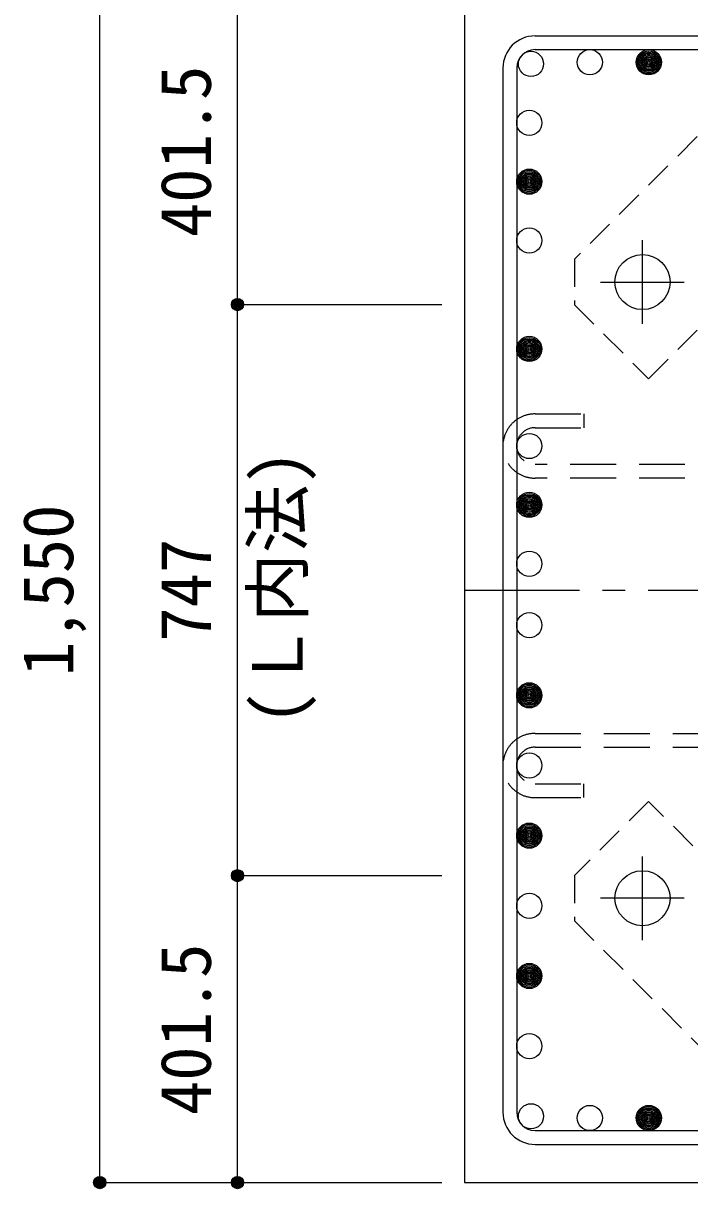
# Model space of a CAD drawing. Units: millimetres at full size, sheet at 1:30. Extents: x -5973 to 5954, y -4195 to 4201.
# Drawn here: x -800 to 72, y 1740 to 3265 of the extents above; entities that cross this region are included whole.
import ezdxf
from ezdxf.enums import TextEntityAlignment as Align

# ---------------------------------------------------------------- set-up
doc = ezdxf.new("R2010")
doc.units = ezdxf.units.MM
doc.header["$LTSCALE"] = 30
doc.header["$PDMODE"] = 32
doc.header["$PDSIZE"] = 15
for name, pattern in [('CHAIN1', [8, 5, -1, 1, -1]), ('DASHED1', [1.8, 1.2, -0.6]), ('DASHED2', [3, 2, -1])]:
    doc.linetypes.add(name, pattern=pattern)
for name, color, linetype in [('0-1_躯体線', 2, 'Continuous'), ('0-2_アンカーボルト', 4, 'CHAIN1'), ('0-3_立上り筋', 4, 'Continuous'), ('0-4_フープ筋', 7, 'Continuous'), ('0-7_文字', 4, 'Continuous'), ('0-9_プレート', 4, 'DASHED1'), ('0-C', 7, 'DASHED2'), ('0-D_寸法', 4, 'Continuous')]:
    doc.layers.add(name, color=color, linetype=linetype)
doc.styles.add('ＭＳ ゴシック', font='')
doc.styles.get('ＭＳ ゴシック').set_extended_font_data('MS Gothic')

msp = doc.modelspace()

# ---------------------------------------------------------------- linework, layer by layer
at = {"layer": '0-1_躯体線'}
for p, q in [((-222.56, 3298.3), (-222.56, 1748.3)), ((-222.56, 1748.3), (303.94, 1748.3))]:
    msp.add_line(p, q, dxfattribs=at)
at = {"layer": '0-2_アンカーボルト'}
for p, q in [((9.94, 2871.6), (9.94, 2981.1)), ((-44.87, 2926.3), (64.63, 2926.3)), ((9.94, 2065.5), (9.94, 2175)), ((64.64, 2120.3), (-44.86, 2120.3))]:
    msp.add_line(p, q, dxfattribs=at)
at = {"layer": '0-2_アンカーボルト', "color": 3, "linetype": 'Continuous'}
for centre in [(9.94, 2926.3), (9.94, 2120.3)]:
    msp.add_circle(centre, 36, dxfattribs=at)
at = {"layer": '0-3_立上り筋', "color": 3}
for centre in [(-135.87, 3211.6), (-58.87, 3213.8), (18.13, 3213.8), (-138.06, 3134.6), (-138.06, 3057.6), (-138.06, 2980.6), (-138.06, 2838.8), (-138.06, 2711.78), (-138.06, 2634.78), (-138.06, 2557.78), (-138.06, 2477.41), (-138.06, 2385.64), (-138.06, 2293.86), (-138.06, 2202.09), (-138.06, 2110.32), (-138.06, 2018.54), (-138.06, 1926.77), (-135.87, 1835), (-58.87, 1832.8), (18.13, 1832.8)]:
    msp.add_circle(centre, 16.5, dxfattribs=at)
at = {"layer": '0-3_立上り筋'}
for centre, radius in [((18.13, 3213.8), 14.85), ((18.13, 3213.8), 13.2), ((18.13, 3213.8), 11.55), ((18.13, 3213.8), 9.9), ((18.13, 3213.8), 8.25), ((18.13, 3213.8), 6.6), ((18.13, 3213.8), 4.95), ((18.13, 3213.8), 3.3), ((18.13, 3213.8), 1.65), ((-138.06, 3057.6), 14.85), ((-138.06, 3057.6), 13.2), ((-138.06, 3057.6), 11.55), ((-138.06, 3057.6), 9.9), ((-138.06, 3057.6), 8.25), ((-138.06, 3057.6), 6.6), ((-138.06, 3057.6), 4.95), ((-138.06, 3057.6), 3.3), ((-138.06, 3057.6), 1.65), ((-138.06, 2838.8), 14.85), ((-138.06, 2838.8), 13.2), ((-138.06, 2838.8), 11.55), ((-138.06, 2838.8), 9.9), ((-138.06, 2838.8), 8.25), ((-138.06, 2838.8), 6.6), ((-138.06, 2838.8), 4.95), ((-138.06, 2838.8), 3.3), ((-138.06, 2838.8), 1.65), ((-138.06, 2634.78), 14.85), ((-138.06, 2634.78), 13.2), ((-138.06, 2634.78), 11.55), ((-138.06, 2634.78), 9.9), ((-138.06, 2634.78), 8.25), ((-138.06, 2634.78), 6.6), ((-138.06, 2634.78), 4.95), ((-138.06, 2634.78), 3.3), ((-138.06, 2634.78), 1.65), ((-138.06, 2385.64), 14.85), ((-138.06, 2385.64), 13.2), ((-138.06, 2385.64), 11.55), ((-138.06, 2385.64), 9.9), ((-138.06, 2385.64), 8.25), ((-138.06, 2385.64), 6.6), ((-138.06, 2385.64), 4.95), ((-138.06, 2385.64), 3.3), ((-138.06, 2385.64), 1.65), ((-138.06, 2202.09), 14.85), ((-138.06, 2202.09), 13.2), ((-138.06, 2202.09), 11.55), ((-138.06, 2202.09), 9.9), ((-138.06, 2202.09), 8.25), ((-138.06, 2202.09), 6.6), ((-138.06, 2202.09), 4.95), ((-138.06, 2202.09), 3.3), ((-138.06, 2202.09), 1.65), ((-138.06, 2018.54), 14.85), ((-138.06, 2018.54), 13.2), ((-138.06, 2018.54), 11.55), ((-138.06, 2018.54), 9.9), ((-138.06, 2018.54), 8.25), ((-138.06, 2018.54), 6.6), ((-138.06, 2018.54), 4.95), ((-138.06, 2018.54), 3.3), ((-138.06, 2018.54), 1.65), ((18.13, 1832.8), 14.85), ((18.13, 1832.8), 13.2), ((18.13, 1832.8), 11.55), ((18.13, 1832.8), 9.9), ((18.13, 1832.8), 8.25), ((18.13, 1832.8), 6.6), ((18.13, 1832.8), 4.95), ((18.13, 1832.8), 3.3), ((18.13, 1832.8), 1.65)]:
    msp.add_circle(centre, radius, dxfattribs=at)
at = {"layer": '0-4_フープ筋'}
for p, q in [((-130.56, 3248.3), (1235.44, 3248.3)), ((-130.56, 3230.3), (1235.44, 3230.3)), ((-172.56, 3206.3), (-172.56, 1840.3)), ((-154.56, 3206.3), (-154.56, 1840.3)), ((-130.56, 1816.3), (1235.44, 1816.3)), ((-130.56, 1798.3), (1235.44, 1798.3))]:
    msp.add_line(p, q, dxfattribs=at)
for centre, radius, start, end in [((-130.56, 3206.3), 42, 90, 180), ((-130.56, 3206.3), 24, 90, 180), ((-130.56, 1840.3), 42, 180, 270), ((-130.56, 1840.3), 24, 180, 270)]:
    msp.add_arc(centre, radius, start, end, dxfattribs=at)
at = {"layer": '0-9_プレート'}
for points in [[(179.84, 2961.8), (275.94, 3057.9), (179.04, 3154.8), (119.64, 3154.8), (-79.07, 2956.1), (-79.07, 2896.7), (17.84, 2799.8), (113.94, 2895.9)], [(113.94, 2150.7), (17.84, 2246.8), (-79.06, 2149.9), (-79.06, 2090.5), (119.64, 1891.8), (179.04, 1891.8), (275.94, 1988.7), (179.84, 2084.8)]]:
    msp.add_lwpolyline(points, dxfattribs=at)
at = {"layer": '0-C'}
for p, q in [((-130.56, 2735.78), (-66.56, 2735.78)), ((1235.44, 2687.78), (-130.56, 2687.78)), ((1235.44, 2669.78), (-130.56, 2669.78)), ((-130.56, 2335.86), (1235.44, 2335.86)), ((-130.56, 2317.86), (1235.44, 2317.86)), ((-130.56, 2269.86), (-66.56, 2269.86)), ((-66.56, 2251.86), (-66.56, 2269.86)), ((-130.56, 2251.86), (-66.56, 2251.86))]:
    msp.add_line(p, q, dxfattribs=at)
msp.add_lwpolyline([(-130.56, 2753.78), (-66.56, 2753.78), (-66.56, 2735.78)], dxfattribs=at)
for centre, radius in [((-130.56, 2711.78), 42), ((-130.56, 2711.78), 24), ((-130.56, 2293.86), 42), ((-130.56, 2293.86), 24)]:
    msp.add_arc(centre, radius, 90, 270, dxfattribs=at)
at = {"layer": '0-D_寸法'}
for p, q in [((-699.6, 1748.3), (-699.6, 3298.3)), ((-519.6, 2149.8), (-519.6, 2896.8)), ((-519.6, 2896.8), (-252.56, 2896.8)), ((-519.6, 1748.3), (-519.6, 2149.8)), ((-519.6, 2149.8), (-252.56, 2149.8)), ((-699.6, 1748.3), (-519.6, 1748.3)), ((-519.6, 1748.3), (-252.56, 1748.3))]:
    msp.add_line(p, q, dxfattribs=at)
at = {"layer": '0-D_寸法', "linetype": 'CHAIN1'}
msp.add_line((-222.56, 2523.3), (1327.44, 2523.3), dxfattribs=at)
at = {"layer": '0-D_寸法'}
msp.add_lwpolyline([(-519.6, 2896.8), (-519.6, 3298.3), (-252.56, 3298.3)], dxfattribs=at)
for centre, radius in [((-519.6, 2896.8), 8), ((-519.6, 2896.8), 7.2), ((-519.6, 2896.8), 6.4), ((-519.6, 2896.8), 5.6), ((-519.6, 2896.8), 4.8), ((-519.6, 2896.8), 4), ((-519.6, 2896.8), 3.2), ((-519.6, 2896.8), 2.4), ((-519.6, 2896.8), 1.6), ((-519.6, 2896.8), 0.8), ((-519.6, 2149.8), 8), ((-519.6, 2149.8), 7.2), ((-519.6, 2149.8), 6.4), ((-519.6, 2149.8), 5.6), ((-519.6, 2149.8), 4.8), ((-519.6, 2149.8), 4), ((-519.6, 2149.8), 3.2), ((-519.6, 2149.8), 2.4), ((-519.6, 2149.8), 1.6), ((-519.6, 2149.8), 0.8), ((-699.6, 1748.3), 8), ((-699.6, 1748.3), 7.2), ((-699.6, 1748.3), 6.4), ((-699.6, 1748.3), 5.6), ((-519.6, 1748.3), 8), ((-519.6, 1748.3), 7.2), ((-519.6, 1748.3), 6.4), ((-519.6, 1748.3), 5.6), ((-699.6, 1748.3), 4.8), ((-699.6, 1748.3), 4), ((-699.6, 1748.3), 3.2), ((-699.6, 1748.3), 2.4), ((-699.6, 1748.3), 1.6), ((-699.6, 1748.3), 0.8), ((-519.6, 1748.3), 4.8), ((-519.6, 1748.3), 4), ((-519.6, 1748.3), 3.2), ((-519.6, 1748.3), 2.4), ((-519.6, 1748.3), 1.6), ((-519.6, 1748.3), 0.8)]:
    msp.add_circle(centre, radius, dxfattribs=at)
at = {"layer": '0-D_寸法', "color": 7}
for p in [(-519.6, 2896.8), (-519.6, 2896.8), (-519.6, 2149.8), (-519.6, 2149.8), (-699.6, 1748.3), (-519.6, 1748.3), (-519.6, 1748.3)]:
    msp.add_point(p, dxfattribs=at)

# ---------------------------------------------------------------- texts
at = {"layer": '0-7_文字', "style": 'ＭＳ ゴシック'}
msp.add_text('(Ｌ内法)', height=65.98, rotation=90, dxfattribs=at).set_placement((-414.55, 2346.7), align=Align.BOTTOM_LEFT)
at = {"layer": '0-D_寸法', "style": 'ＭＳ ゴシック'}
for s, p in [('401.5', (-534.6, 2985.05)), ('1,550', (-714.6, 2410.8)), ('747', (-534.6, 2455.8)), ('401.5', (-534.6, 1836.55))]:
    msp.add_text(s, height=65.98, rotation=90, dxfattribs=at).set_placement(p, align=Align.BOTTOM_LEFT)

doc.saveas('drawing.dxf')
